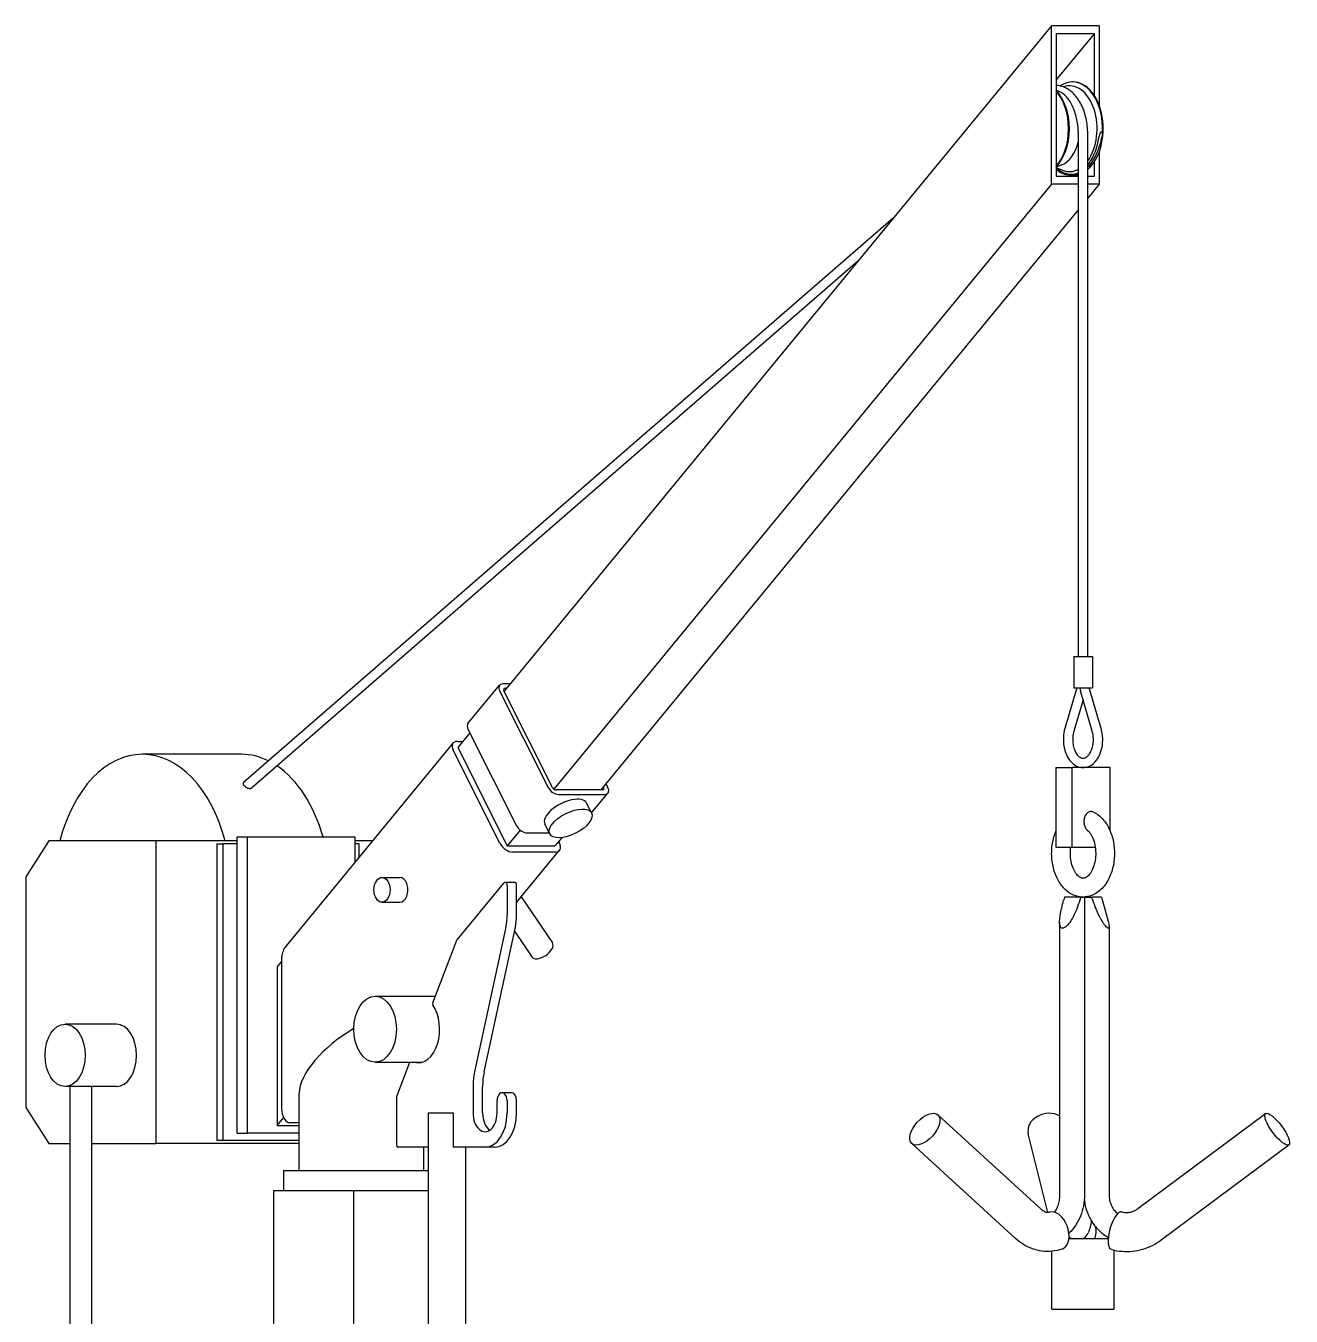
# Model space of a CAD drawing. Header units: millimetres. Extents: x 0 to 100323, y 0 to 59400.
# Drawn here: x 32111 to 32923, y 52328 to 53156 of the extents above; entities that cross this region are included whole.
import ezdxf

# ---------------------------------------------------------------- set-up
doc = ezdxf.new("R2010")
doc.units = ezdxf.units.MM
doc.header["$LTSCALE"] = 100
doc.layers.add('Visible', color=7, linetype='Continuous', lineweight=25)

msp = doc.modelspace()

# ---------------------------------------------------------------- linework, layer by layer
at = {"layer": 'Visible'}
for p, q in [((32769.24, 53155.51), (32418.17, 52728.81)), ((32799.88, 53155.51), (32769.24, 53155.51)), ((32769.24, 53053.99), (32769.24, 53155.51)), ((32772.3, 53120.64), (32796.81, 53150.44)), ((32772.3, 53150.44), (32772.3, 53059.07)), ((32796.81, 53150.44), (32772.3, 53150.44)), ((32796.81, 53110.65), (32796.81, 53150.44)), ((32799.88, 53155.51), (32799.88, 53104.38)), ((32783.13, 53119.52), (32782.74, 53119.52)), ((32773.82, 53113.6), (32772.3, 53114.22)), ((32778.04, 53104.48), (32777.48, 53105.84)), ((32786.51, 52751.05), (32786.51, 53086.34)), ((32792.51, 52751.05), (32792.51, 53086.34)), ((32799.88, 53074.65), (32799.88, 53053.99)), ((32778.04, 53074.56), (32777.48, 53073.2)), ((32796.81, 53059.07), (32796.81, 53068.38)), ((32775.96, 53066.31), (32772.3, 53064.81)), ((32772.3, 53064.58), (32776.32, 53062.93)), ((32772.3, 53059.07), (32786.51, 53059.07)), ((32783.13, 53059.52), (32781.77, 53059.52)), ((32792.51, 53059.07), (32796.81, 53059.07)), ((32769.24, 53053.99), (32450.05, 52666.04)), ((32786.51, 53053.99), (32769.24, 53053.99)), ((32799.88, 53053.99), (32792.51, 53053.99)), ((32799.88, 53053.99), (32792.51, 53045.04)), ((32786.51, 53037.75), (32480.23, 52665.47)), ((32667.98, 53032.44), (32251, 52670.19)), ((32645.06, 53004.58), (32256.09, 52666.67)), ((32783.51, 52751.05), (32795.51, 52751.05)), ((32783.51, 52751.05), (32783.51, 52731.05)), ((32795.51, 52751.05), (32795.51, 52731.05)), ((32394.95, 52708.08), (32415.21, 52732.7)), ((32415.25, 52729.15), (32446.43, 52667.05)), ((32422.08, 52733.56), (32417.32, 52733.56)), ((32449.19, 52667.05), (32418, 52729.15)), ((32418.74, 52730.72), (32419.75, 52730.72)), ((32785.51, 52731.05), (32777.86, 52704.89)), ((32783.51, 52731.05), (32795.51, 52731.05)), ((32795.41, 52703.21), (32787.82, 52729.14)), ((32801.17, 52704.89), (32793.52, 52731.05)), ((32789.51, 52723.36), (32783.62, 52703.21)), ((32394.98, 52704.52), (32426.17, 52642.42)), ((32277.67, 52564.52), (32385.44, 52695.52)), ((32388.15, 52696.62), (32391.69, 52696.62)), ((32396.2, 52702.1), (32388.45, 52692.68)), ((32249.7, 52688.34), (32186.12, 52688.34)), ((32415.41, 52631.37), (32385.49, 52690.95)), ((32388.45, 52692.68), (32420.11, 52629.64)), ((32772.11, 52679.82), (32782.4, 52679.82)), ((32772.11, 52679.82), (32772.11, 52628.84)), ((32806.91, 52679.82), (32782.4, 52679.82)), ((32782.4, 52679.82), (32782.4, 52628.84)), ((32806.91, 52639.12), (32806.91, 52679.82)), ((32484.73, 52667.05), (32483.52, 52669.47)), ((32481.23, 52665.47), (32451.51, 52665.47)), ((32452.94, 52662.64), (32482.66, 52662.64)), ((32474.26, 52650.72), (32484.77, 52663.49)), ((32481.81, 52667.39), (32481.97, 52667.05)), ((32474.24, 52650.75), (32471.07, 52657.06)), ((32428.41, 52639.73), (32420.11, 52629.64)), ((32432.68, 52638.01), (32447.07, 52638.01)), ((32447.43, 52637.29), (32444.26, 52643.59)), ((32126.12, 52632.84), (32111.33, 52609.84)), ((32194.89, 52632.84), (32126.12, 52632.84)), ((32247.01, 52632.84), (32194.89, 52632.84)), ((32194.89, 52438.84), (32194.89, 52632.84)), ((32233.96, 52630.84), (32233.96, 52440.84)), ((32233.96, 52630.84), (32237.82, 52630.84)), ((32242.42, 52630.84), (32237.82, 52630.84)), ((32237.82, 52630.84), (32237.82, 52440.84)), ((32247.01, 52630.84), (32242.42, 52630.84)), ((32247.01, 52635.34), (32253.44, 52635.34)), ((32247.01, 52630.84), (32247.01, 52635.34)), ((32247.01, 52445.34), (32247.01, 52630.84)), ((32253.44, 52635.34), (32322.38, 52635.34)), ((32253.44, 52445.34), (32253.44, 52635.34)), ((32322.38, 52635.34), (32322.38, 52618.87)), ((32333.87, 52632.84), (32322.38, 52632.84)), ((32325.15, 52630.84), (32322.38, 52630.84)), ((32325.15, 52622.23), (32325.15, 52630.84)), ((32420.11, 52629.64), (32450.75, 52629.64)), ((32455.07, 52634.89), (32450.75, 52629.64)), ((32453.13, 52632.53), (32453.71, 52631.37)), ((32772.11, 52628.84), (32782.4, 52628.84)), ((32782.4, 52628.84), (32797.37, 52628.84)), ((32451.04, 52625.7), (32423.77, 52625.7)), ((32426.19, 52593.29), (32453.75, 52626.8)), ((32111.33, 52609.84), (32111.33, 52461.84)), ((32339.82, 52609.44), (32351.31, 52609.44)), ((32388.07, 52569.46), (32417.98, 52605.81)), ((32424.9, 52606.24), (32418.77, 52606.24)), ((32420.06, 52604.24), (32420.06, 52585.42)), ((32426.19, 52585.42), (32426.19, 52604.24)), ((32429.16, 52596.91), (32449.12, 52567.47)), ((32777.63, 52596.84), (32777.08, 52594.75)), ((32787.91, 52596.84), (32777.63, 52596.84)), ((32787.91, 52596.84), (32790.44, 52596.84)), ((32790.44, 52596.84), (32795.04, 52596.84)), ((32790.44, 52596.84), (32790.44, 52405.84)), ((32801.39, 52596.84), (32795.04, 52596.84)), ((32801.39, 52596.84), (32805.54, 52581.34)), ((32339.82, 52593.44), (32351.31, 52593.44)), ((32774.44, 52580.7), (32774.44, 52405.84)), ((32419.23, 52577.47), (32399.21, 52484.63)), ((32405.33, 52484.63), (32425.35, 52577.47)), ((32424.79, 52574.85), (32435.88, 52558.49)), ((32806.19, 52577.81), (32806.19, 52405.84)), ((32372.37, 52528.92), (32387.92, 52569.19)), ((32272.59, 52551.86), (32275.42, 52555.29)), ((32275.42, 52557.16), (32275.42, 52461.22)), ((32272.59, 52551.86), (32272.59, 52450.34)), ((32335.4, 52533.26), (32374.04, 52533.26)), ((32169.5, 52515.34), (32136.56, 52515.34)), ((32335.4, 52490.86), (32365.28, 52490.86)), ((32349.44, 52469.58), (32357.66, 52490.86)), ((32141.16, 52475.34), (32136.56, 52475.34)), ((32139.52, 52475.34), (32139.52, 52288.68)), ((32153.52, 52475.34), (32141.16, 52475.34)), ((32153.52, 52475.34), (32153.52, 52288.68)), ((32169.5, 52475.34), (32153.52, 52475.34)), ((32286.71, 52421.53), (32286.71, 52471.06)), ((32398.2, 52475.09), (32398.2, 52458.34)), ((32404.33, 52458.34), (32404.33, 52475.09)), ((32422.97, 52471.34), (32416.85, 52471.34)), ((32349.35, 52437.34), (32349.35, 52469.06)), ((32413.63, 52458.34), (32413.63, 52466.34)), ((32420.06, 52466.34), (32420.06, 52458.34)), ((32426.19, 52458.34), (32426.19, 52466.34)), ((32111.33, 52461.84), (32126.12, 52438.84)), ((32272.59, 52450.34), (32276.71, 52455.34)), ((32369.34, 52458.53), (32385.55, 52458.53)), ((32369.34, 52458.53), (32369.34, 52288.68)), ((32385.55, 52458.53), (32385.55, 52436.34)), ((32763.15, 52396.22), (32696.46, 52457.18)), ((32824.73, 52397.02), (32906.54, 52457.98)), ((32272.59, 52450.34), (32286.71, 52450.34)), ((32286.71, 52452.08), (32280.93, 52452.08)), ((32126.12, 52438.84), (32139.52, 52438.84)), ((32153.52, 52438.84), (32194.89, 52438.84)), ((32286.71, 52438.84), (32194.89, 52438.84)), ((32233.96, 52440.84), (32237.82, 52440.84)), ((32237.82, 52440.84), (32286.71, 52440.84)), ((32247.01, 52445.34), (32253.44, 52445.34)), ((32286.71, 52445.34), (32253.44, 52445.34)), ((32746.28, 52377.77), (32679.59, 52438.73)), ((32766.88, 52394.52), (32754.37, 52444.94)), ((32839.67, 52376.97), (32921.48, 52437.93)), ((32369.34, 52436.34), (32350, 52436.34)), ((32366.71, 52421.53), (32366.71, 52436.34)), ((32405.92, 52436.34), (32385.55, 52436.34)), ((32393.34, 52436.34), (32393.34, 52288.68)), ((32412.05, 52436.34), (32405.92, 52436.34)), ((32276.71, 52421.53), (32369.34, 52421.53)), ((32276.71, 52421.53), (32276.71, 52408.53)), ((32270.35, 52288.68), (32270.35, 52408.53)), ((32270.35, 52408.53), (32276.78, 52408.53)), ((32276.78, 52408.53), (32315.35, 52408.53)), ((32315.35, 52408.53), (32321.78, 52408.53)), ((32321.78, 52408.53), (32329.44, 52408.53)), ((32321.78, 52288.68), (32321.78, 52408.53)), ((32329.44, 52408.53), (32369.34, 52408.53)), ((32805.69, 52377.54), (32780.4, 52377.54)), ((32769.51, 52332.54), (32769.51, 52369.65)), ((32809.51, 52332.54), (32809.51, 52370.37)), ((32769.51, 52332.54), (32809.51, 52332.54))]:
    msp.add_line(p, q, dxfattribs=at)
for centre, major_axis, ratio, start_param, end_param in [((32782.74, 53089.52), (0, 30), 0.642788, 4.600114, 6.700558), ((32780.83, 53089.52), (0, 27.5), 0.642788, 3.863652, 6.507238), ((32783.13, 53089.52), (0, 30), 0.642788, 3.649877, 6.283185), ((32761.3, 53089.52), (0, 30), 0.642788, 3.748855, 5.675923), ((32760.91, 53089.52), (0, 30), 0.642788, 3.773251, 5.651527), ((32763.21, 53089.52), (0, 27.5), 0.642788, 4.137219, 5.287559), ((32772.02, 53089.52), (0, -24), 0.642788, 0.258239, 1.220979), ((32780.83, 53089.52), (0, -27.5), 0.642788, 6.024947, 6.6105), ((32783.13, 53089.52), (0, -30), 0.642788, 0, 0.176448), ((32419.54, 52729.15), (-4.32, 3.56), 0.603651, 5.650187, 7.220983), ((32419.54, 52729.15), (-1.54, 1.27), 0.603651, 5.650187, 7.220983), ((32789.51, 52734.05), (0, 7.24), 0.317306, 1.997875, 2.315583), ((32399.27, 52704.52), (-4.32, 3.56), 0.603651, 0, 0.937798), ((32391, 52690.95), (-5.56, 4.57), 0.603651, 5.650187, 7.220983), ((32186.12, 52599.34), (0, 89), 0.642788, 5.098301, 7.468069), ((32249.7, 52599.34), (0, 89), 0.642788, 5.97487, 6.283185), ((32249.7, 52599.34), (0, -89), 0.642788, 1.987222, 2.731109), ((32450.72, 52667.05), (4.32, -3.56), 0.603651, 4.079391, 5.650187), ((32450.72, 52667.05), (-1.54, 1.27), 0.603651, 0.937798, 2.508595), ((32480.44, 52667.05), (1.54, -1.27), 0.603651, 5.650187, 7.220983), ((32480.44, 52667.05), (4.32, -3.56), 0.603651, 5.650187, 7.220983), ((32457.67, 52650.32), (13.4, 6.73), 0.471624, 0, 3.141593), ((32430.46, 52642.42), (4.32, -3.56), 0.603651, 4.079391, 5.650187), ((32420.92, 52631.37), (-5.56, 4.57), 0.603651, 0.937798, 2.508595), ((32448.19, 52631.37), (5.56, -4.57), 0.603651, 5.650187, 7.220983), ((32351.31, 52601.44), (0, -8), 0.642788, 0, 3.141593), ((32418.77, 52604.24), (0, 2), 0.642788, 4.712389, 6.94641), ((32424.9, 52604.24), (0, 2), 0.642788, 4.712389, 6.283185), ((32403.99, 52585.42), (0, -25), 0.642788, 1.247129, 1.570796), ((32410.12, 52585.42), (0, 25), 0.642788, 4.388722, 4.712389), ((32280.93, 52557.16), (0, -9.14), 0.603651, 3.774591, 4.712389), ((32388.47, 52568.67), (0, 1), 0.642788, 0.663225, 1.029744), ((32442.5, 52562.98), (6.62, 4.49), 0.535102, 3.141593, 6.283185), ((32372.92, 52528.41), (0, 1), 0.642788, 1.029744, 2.3842), ((32362.98, 52512.06), (0, -21.5), 0.642788, 6.115937, 8.667385), ((32169.5, 52495.34), (0, 20), 0.642788, 3.141593, 6.283185), ((32326.71, 52491.15), (38.26, 26.2), 0.445358, 1.398332, 2.84561), ((32417.49, 52475.09), (0, -30), 0.642788, 4.388722, 4.712389), ((32423.62, 52475.09), (0, 30), 0.642788, 1.247129, 1.570796), ((32416.85, 52466.34), (0, 5), 0.642788, 4.712389, 7.853982), ((32422.97, 52466.34), (0, 5), 0.642788, 4.712389, 6.283185), ((32350, 52469.06), (0, 1), 0.642788, 1.029744, 1.570796), ((32280.93, 52461.22), (0, 9.14), 0.603651, 1.570796, 3.141593), ((32405.92, 52458.34), (0, -12), 0.642788, 4.712389, 7.853982), ((32412.05, 52458.34), (0, 12), 0.642788, 1.570796, 2.733073), ((32405.92, 52458.34), (0, -22), 0.642788, 0, 1.570796), ((32412.05, 52458.34), (0, -22), 0.642788, 0, 1.570796), ((32766.51, 52447.95), (-12.13, -3.01), 0.806707, 3.819305, 6.283185), ((32350, 52437.34), (0, -1), 0.642788, 4.712389, 6.283185), ((32772.12, 52382.92), (4.04, -11.83), 0.621872, 0.084089, 3.141593), ((32810.84, 52382.92), (3.35, 12.04), 0.330891, 0, 2.940133), ((32785.57, 52382.92), (10.41, -6.91), 0.952763, 0.147501, 0.819688)]:
    msp.add_ellipse(centre, major_axis=major_axis, ratio=ratio, start_param=start_param, end_param=end_param, dxfattribs=at)
for centre, major_axis, ratio in [((32460.83, 52644.02), (-13.4, -6.73), 0.471624), ((32339.82, 52601.44), (0, -8), 0.642788), ((32335.4, 52512.06), (0, -21.2), 0.642788), ((32136.56, 52495.34), (0, 20), 0.642788), ((32688.02, 52447.95), (-8.43, -9.23), 0.526541), ((32914.01, 52447.95), (-7.47, 10.02), 0.280166)]:
    msp.add_ellipse(centre, major_axis=major_axis, ratio=ratio, dxfattribs=at)
for points, knots in [([(32792.51, 53086.34), (32792.51, 53089.66), (32792.16, 53092.98), (32790.76, 53099.29), (32789.71, 53102.29), (32786.99, 53107.68), (32785.32, 53110.06), (32781.5, 53113.89), (32779.36, 53115.36), (32775.52, 53116.88), (32773.91, 53117.24), (32772.3, 53117.32)], [1.570796, 1.570796, 1.570796, 1.570796, 1.903191, 1.903191, 2.236254, 2.236254, 2.569474, 2.569474, 2.892997, 2.892997, 3.106967, 3.106967, 3.106967, 3.106967]), ([(32786.03, 53092.53), (32785.69, 53094.72), (32785.18, 53097.48), (32783.29, 53103.16), (32782.1, 53105.64), (32779.52, 53109.37), (32778.24, 53110.75), (32775.89, 53112.57), (32774.88, 53113.16), (32773.84, 53113.59), (32773.83, 53113.6), (32773.82, 53113.6)], [0.549572, 0.549572, 0.549572, 0.549572, 0.991091, 0.991091, 1.406249, 1.406249, 1.734251, 1.734251, 1.961436, 1.961436, 1.963565, 1.963565, 1.963565, 1.963565]), ([(32786.51, 53086.34), (32786.51, 53086.76), (32786.51, 53087.18), (32786.48, 53088.01), (32786.46, 53088.43), (32786.41, 53089.26), (32786.38, 53089.67), (32786.3, 53090.5), (32786.26, 53090.91), (32786.15, 53091.72), (32786.1, 53092.13), (32786.03, 53092.53)], [1.5707963, 1.5707963, 1.5707963, 1.5707963, 1.6188103, 1.6188103, 1.6668242, 1.6668242, 1.7148381, 1.7148381, 1.762852, 1.762852, 1.8108659, 1.8108659, 1.8108659, 1.8108659]), ([(32792.51, 53066.06), (32793.5, 53067.27), (32794.41, 53068.65), (32796.29, 53072.13), (32797.61, 53075.11), (32799.57, 53082.5), (32799.99, 53085.06), (32800.54, 53086.8), (32800.65, 53087.08), (32800.81, 53087.33), (32800.86, 53087.4), (32800.95, 53087.48), (32800.99, 53087.5), (32801.06, 53087.53), (32801.09, 53087.53), (32801.15, 53087.53), (32801.18, 53087.52), (32801.25, 53087.49), (32801.28, 53087.47), (32801.38, 53087.38), (32801.44, 53087.3), (32801.62, 53087.01), (32801.73, 53086.72), (32801.84, 53086.4), (32801.87, 53086.28), (32801.91, 53086.15)], [9.898133, 9.898133, 9.898133, 9.898133, 10.479022, 10.479022, 11.228664, 11.228664, 11.764541, 11.764541, 11.900113, 11.900113, 11.945023, 11.945023, 11.971871, 11.971871, 11.99128, 11.99128, 12.01038, 12.01038, 12.037111, 12.037111, 12.090592, 12.090592, 12.255197, 12.255197, 12.34602, 12.34602, 12.34602, 12.34602]), ([(32801.91, 53086.15), (32801.39, 53083.72), (32800.67, 53080.4), (32798.21, 53073.48), (32796.73, 53070.45), (32794.2, 53066.75), (32793.38, 53065.71), (32792.51, 53064.79)], [-4.433452, -4.433452, -4.433452, -4.433452, -3.984639, -3.984639, -3.566596, -3.566596, -3.379701, -3.379701, -3.379701, -3.379701]), ([(32786.51, 53060.47), (32784.96, 53059.83), (32783.36, 53059.51), (32779.54, 53059.52), (32777.34, 53060.13), (32774.22, 53061.88), (32773.24, 53062.57), (32772.3, 53063.38)], [-2.9819333, -2.9819333, -2.9819333, -2.9819333, -2.6901081, -2.6901081, -2.293636, -2.293636, -2.1039043, -2.1039043, -2.1039043, -2.1039043]), ([(32772.43, 53064.52), (32773.91, 53063.12), (32775.49, 53062.04), (32779.36, 53060.36), (32781.64, 53060.07), (32784.77, 53060.63), (32785.65, 53060.91), (32786.51, 53061.28)], [6.680413, 6.680413, 6.680413, 6.680413, 7.430648, 7.430648, 8.445669, 8.445669, 8.856464, 8.856464, 8.856464, 8.856464]), ([(32777.86, 52704.89), (32777.33, 52703.09), (32777.01, 52701.18), (32776.81, 52697.32), (32776.92, 52695.37), (32777.56, 52691.61), (32778.09, 52689.79), (32779.56, 52686.47), (32780.49, 52684.95), (32782.71, 52682.46), (32783.98, 52681.46), (32786.65, 52680.19), (32788.01, 52679.86), (32790.63, 52679.82), (32791.89, 52680.06), (32794.31, 52681.04), (32795.46, 52681.8), (32797.62, 52683.79), (32798.6, 52685.09), (32800.27, 52688.08), (32800.94, 52689.8), (32801.86, 52693.45), (32802.11, 52695.38), (32802.19, 52699.25), (32802.01, 52701.19), (32801.5, 52703.67), (32801.34, 52704.29), (32801.17, 52704.89)], [4.28531, 4.28531, 4.28531, 4.28531, 4.629004, 4.629004, 4.971386, 4.971386, 5.31436, 5.31436, 5.657773, 5.657773, 5.98665, 5.98665, 6.273595, 6.273595, 6.537427, 6.537427, 6.818839, 6.818839, 7.13839, 7.13839, 7.479925, 7.479925, 7.823424, 7.823424, 8.16574, 8.16574, 8.28106, 8.28106, 8.28106, 8.28106]), ([(32783.62, 52703.21), (32783.29, 52702.08), (32783.06, 52700.87), (32782.84, 52698.35), (32782.85, 52697.05), (32783.1, 52694.54), (32783.35, 52693.32), (32784.04, 52691.09), (32784.48, 52690.09), (32785.48, 52688.39), (32786.03, 52687.7), (32787.16, 52686.64), (32787.74, 52686.28), (32788.95, 52685.81), (32789.57, 52685.77), (32790.61, 52686), (32791.01, 52686.16), (32792.06, 52686.78), (32792.72, 52687.37), (32793.88, 52688.89), (32794.39, 52689.77), (32795.23, 52691.77), (32795.57, 52692.89), (32796.03, 52695.28), (32796.15, 52696.56), (32796.16, 52699.11), (32796.03, 52700.39), (32795.69, 52702.15), (32795.56, 52702.69), (32795.41, 52703.21)], [4.28531, 4.28531, 4.28531, 4.28531, 4.57585, 4.57585, 4.86933, 4.86933, 5.162692, 5.162692, 5.452913, 5.452913, 5.74024, 5.74024, 6.039233, 6.039233, 6.424852, 6.424852, 6.650737, 6.650737, 6.983819, 6.983819, 7.272859, 7.272859, 7.561318, 7.561318, 7.853523, 7.853523, 8.147371, 8.147371, 8.28106, 8.28106, 8.28106, 8.28106]), ([(32790.05, 52679.82), (32789.98, 52679.83), (32789.91, 52679.83), (32789.76, 52679.83), (32789.69, 52679.83), (32789.55, 52679.84), (32789.48, 52679.84), (32789.33, 52679.83), (32789.26, 52679.83), (32789.12, 52679.83), (32789.05, 52679.83), (32788.98, 52679.82)], [4.67524745, 4.67524745, 4.67524745, 4.67524745, 4.69010406, 4.69010406, 4.70496067, 4.70496067, 4.71981729, 4.71981729, 4.7346739, 4.7346739, 4.74953051, 4.74953051, 4.74953051, 4.74953051]), ([(32251, 52670.19), (32250.9, 52670.1), (32250.83, 52670), (32250.73, 52669.71), (32250.74, 52669.48), (32250.91, 52668.98), (32251.07, 52668.71), (32251.48, 52668.19), (32251.75, 52667.92), (32252.38, 52667.4), (32252.75, 52667.17), (32253.44, 52666.8), (32253.81, 52666.64), (32254.52, 52666.44), (32254.86, 52666.38), (32255.15, 52666.38)], [1.0916713, 1.0916713, 1.0916713, 1.0916713, 1.1646065, 1.1646065, 1.2874976, 1.2874976, 1.4103887, 1.4103887, 1.531891, 1.531891, 1.6533934, 1.6533934, 1.7659217, 1.7659217, 1.8784501, 1.8784501, 1.8784501, 1.8784501]), ([(32255.15, 52666.38), (32255.44, 52666.38), (32255.7, 52666.44), (32255.98, 52666.58), (32256.04, 52666.62), (32256.09, 52666.67)], [0, 0, 0, 0, 0.1125283, 0.1125283, 0.1519209, 0.1519209, 0.1519209, 0.1519209]), ([(32796.15, 52651.33), (32798.11, 52650.41), (32799.87, 52649.12), (32803.18, 52645.8), (32804.67, 52643.69), (32807.16, 52638.86), (32808.13, 52636.1), (32809.4, 52630.31), (32809.69, 52627.28), (32809.61, 52621.25), (32809.22, 52618.24), (32807.79, 52612.51), (32806.73, 52609.78), (32803.96, 52604.9), (32802.25, 52602.72), (32798.35, 52599.4), (32796.21, 52598.17), (32791.91, 52596.89), (32789.81, 52596.7), (32785.77, 52597.17), (32783.85, 52597.8), (32780.16, 52599.77), (32778.43, 52601.17), (32775.2, 52604.71), (32773.77, 52606.93), (32771.43, 52611.94), (32770.56, 52614.76), (32769.48, 52620.63), (32769.28, 52623.67), (32769.55, 52629.69), (32770.03, 52632.67), (32771.2, 52636.74), (32771.62, 52637.95), (32772.11, 52639.12)], [3.434872, 3.434872, 3.434872, 3.434872, 3.712986, 3.712986, 4.035553, 4.035553, 4.38402, 4.38402, 4.734699, 4.734699, 5.084271, 5.084271, 5.43514, 5.43514, 5.78198, 5.78198, 6.094153, 6.094153, 6.358326, 6.358326, 6.613324, 6.613324, 6.897228, 6.897228, 7.225353, 7.225353, 7.575015, 7.575015, 7.92545, 7.92545, 8.275082, 8.275082, 8.429717, 8.429717, 8.429717, 8.429717]), ([(32794.66, 52651.67), (32794.38, 52651.67), (32794.07, 52651.63), (32793.48, 52651.47), (32793.18, 52651.35), (32792.66, 52651.06), (32792.39, 52650.87), (32791.88, 52650.41), (32791.64, 52650.14), (32791.23, 52649.6), (32791.03, 52649.27), (32790.68, 52648.57), (32790.54, 52648.19), (32790.31, 52647.46), (32790.21, 52647.04), (32790.09, 52646.17), (32790.06, 52645.73), (32790.06, 52644.92), (32790.09, 52644.47), (32790.22, 52643.59), (32790.31, 52643.16), (32790.54, 52642.4), (32790.69, 52642), (32791.05, 52641.25), (32791.26, 52640.89), (32791.67, 52640.31), (32791.91, 52640.03), (32792.24, 52639.72), (32792.31, 52639.65), (32792.39, 52639.59)], [0, 0, 0, 0, 0.109289, 0.109289, 0.218577, 0.218577, 0.330285, 0.330285, 0.441992, 0.441992, 0.557546, 0.557546, 0.6731, 0.6731, 0.793931, 0.793931, 0.914763, 0.914763, 1.038025, 1.038025, 1.161287, 1.161287, 1.282966, 1.282966, 1.404644, 1.404644, 1.519664, 1.519664, 1.551432, 1.551432, 1.551432, 1.551432]), ([(32796.15, 52651.33), (32795.96, 52651.42), (32795.75, 52651.5), (32795.24, 52651.63), (32794.93, 52651.67), (32794.66, 52651.67)], [3.5100652, 3.5100652, 3.5100652, 3.5100652, 3.5877279, 3.5877279, 3.6970165, 3.6970165, 3.6970165, 3.6970165]), ([(32792.38, 52639.59), (32793.07, 52639.01), (32793.8, 52638.19), (32795.12, 52636.12), (32795.71, 52634.92), (32796.7, 52632.18), (32797.09, 52630.64), (32797.59, 52627.4), (32797.69, 52625.68), (32797.59, 52622.27), (32797.38, 52620.57), (32796.68, 52617.42), (32796.2, 52615.96), (32795.06, 52613.43), (32794.41, 52612.36), (32793.09, 52610.67), (32792.41, 52610.05), (32791.11, 52609.17), (32790.52, 52608.96), (32789.5, 52608.79), (32789.04, 52608.83), (32788.07, 52609.14), (32787.62, 52609.36), (32786.42, 52610.2), (32785.66, 52610.96), (32784.27, 52612.91), (32783.65, 52614.04), (32782.58, 52616.65), (32782.15, 52618.13), (32781.54, 52621.31), (32781.38, 52623), (32781.37, 52626.09), (32781.46, 52627.49), (32781.66, 52628.84)], [3.638459, 3.638459, 3.638459, 3.638459, 3.929242, 3.929242, 4.201525, 4.201525, 4.478025, 4.478025, 4.759729, 4.759729, 5.042949, 5.042949, 5.323156, 5.323156, 5.597512, 5.597512, 5.871287, 5.871287, 6.182127, 6.182127, 6.488467, 6.488467, 6.711619, 6.711619, 7.017604, 7.017604, 7.29027, 7.29027, 7.565608, 7.565608, 7.846526, 7.846526, 8.076982, 8.076982, 8.076982, 8.076982]), ([(32787.91, 52596.84), (32787.87, 52596.65), (32787.82, 52596.47), (32786.75, 52592.37), (32785.4, 52588.54), (32783.1, 52583.95), (32782.38, 52582.67), (32780.79, 52580.28), (32779.92, 52579.16), (32778.58, 52577.9), (32778.1, 52577.52), (32777.16, 52576.99), (32776.7, 52576.84), (32775.92, 52576.84), (32775.57, 52576.99), (32775.04, 52577.52), (32774.85, 52577.9), (32774.45, 52579.16), (32774.4, 52580.28), (32774.51, 52582.67), (32774.68, 52583.95), (32775.36, 52588.09), (32776.17, 52591.37), (32777.07, 52594.75)], [1.088829, 1.088829, 1.088829, 1.088829, 1.142255, 1.142255, 2.284509, 2.284509, 2.684932, 2.684932, 3.085354, 3.085354, 3.268349, 3.268349, 3.451344, 3.451344, 3.634339, 3.634339, 3.817333, 3.817333, 4.217756, 4.217756, 4.618178, 4.618178, 5.610428, 5.610428, 5.610428, 5.610428]), ([(32805.54, 52581.34), (32805.85, 52580.2), (32806.09, 52579.13), (32806.21, 52577.9), (32806.21, 52577.52), (32806.06, 52576.99), (32805.92, 52576.84), (32805.5, 52576.84), (32805.22, 52576.99), (32804.58, 52577.52), (32804.22, 52577.9), (32803.18, 52579.16), (32802.43, 52580.28), (32800.99, 52582.67), (32800.31, 52583.95), (32798.02, 52588.54), (32796.49, 52592.37), (32795.16, 52596.47), (32795.1, 52596.65), (32795.04, 52596.84)], [2.699852, 2.699852, 2.699852, 2.699852, 3.085354, 3.085354, 3.268349, 3.268349, 3.451344, 3.451344, 3.634339, 3.634339, 3.817333, 3.817333, 4.217756, 4.217756, 4.618178, 4.618178, 5.760433, 5.760433, 5.813859, 5.813859, 5.813859, 5.813859]), ([(32774.44, 52405.84), (32774.44, 52404.61), (32774.33, 52403.38), (32773.93, 52401.01), (32773.63, 52399.86), (32772.87, 52397.73), (32772.41, 52396.75), (32771.67, 52395.5), (32771.44, 52395.14), (32771.2, 52394.81)], [3.1415927, 3.1415927, 3.1415927, 3.1415927, 3.3600768, 3.3600768, 3.5785609, 3.5785609, 3.797045, 3.797045, 3.8912067, 3.8912067, 3.8912067, 3.8912067]), ([(32790.44, 52405.84), (32790.44, 52403.5), (32790.22, 52401.16), (32789.36, 52396.59), (32788.72, 52394.36), (32787.01, 52390.09), (32785.95, 52388.05), (32783.45, 52384.34), (32782.02, 52382.66), (32780.42, 52381.19)], [3.1415927, 3.1415927, 3.1415927, 3.1415927, 3.3821711, 3.3821711, 3.6227496, 3.6227496, 3.863328, 3.863328, 4.0965298, 4.0965298, 4.0965298, 4.0965298]), ([(32806.19, 52405.84), (32806.19, 52404.72), (32806.31, 52403.59), (32806.76, 52401.41), (32807.1, 52400.35), (32807.97, 52398.35), (32808.51, 52397.41), (32809.74, 52395.69), (32810.44, 52394.9), (32811.36, 52394.08), (32811.51, 52393.95), (32811.67, 52393.82)], [4.712389, 4.712389, 4.712389, 4.712389, 4.9296, 4.9296, 5.146811, 5.146811, 5.364022, 5.364022, 5.581233, 5.581233, 5.6250759, 5.6250759, 5.6250759, 5.6250759]), ([(32768.09, 52394.75), (32767.76, 52394.64), (32767.47, 52394.57), (32766.91, 52394.51), (32766.64, 52394.51), (32766.08, 52394.58), (32765.78, 52394.65), (32765.13, 52394.88), (32764.77, 52395.04), (32764, 52395.52), (32763.58, 52395.83), (32763.15, 52396.22)], [4.4565876, 4.4565876, 4.4565876, 4.4565876, 4.6299209, 4.6299209, 4.8032542, 4.8032542, 4.9765876, 4.9765876, 5.1499209, 5.1499209, 5.3232542, 5.3232542, 5.3232542, 5.3232542]), ([(32790.32, 52402.92), (32790.45, 52401.55), (32790.66, 52400.18), (32791.47, 52396.54), (32792.23, 52394.3), (32794.22, 52390.05), (32795.45, 52388.04), (32798.33, 52384.36), (32799.98, 52382.68), (32803.05, 52380.22), (32804.38, 52379.32), (32805.78, 52378.53)], [4.8080354, 4.8080354, 4.8080354, 4.8080354, 4.9436884, 4.9436884, 5.1749879, 5.1749879, 5.4062873, 5.4062873, 5.6375868, 5.6375868, 5.796794, 5.796794, 5.796794, 5.796794]), ([(32814.19, 52394.96), (32814.9, 52394.76), (32815.62, 52394.63), (32817.07, 52394.5), (32817.8, 52394.51), (32819.24, 52394.65), (32819.96, 52394.78), (32821.38, 52395.19), (32822.08, 52395.46), (32823.44, 52396.14), (32824.1, 52396.55), (32824.73, 52397.02)], [6.0273839, 6.0273839, 6.0273839, 6.0273839, 6.2007172, 6.2007172, 6.3740505, 6.3740505, 6.5473839, 6.5473839, 6.7207172, 6.7207172, 6.8940505, 6.8940505, 6.8940505, 6.8940505]), ([(32794.79, 52389.24), (32794.57, 52387.83), (32794.32, 52386.52), (32793.69, 52383.92), (32793.33, 52382.67), (32792.78, 52381.39)], [5.443887, 5.443887, 5.443887, 5.443887, 5.660128, 5.660128, 5.8970628, 5.8970628, 5.8970628, 5.8970628]), ([(32788.94, 52377.54), (32789.35, 52377.71), (32789.76, 52377.94), (32790.58, 52378.49), (32790.98, 52378.83), (32791.63, 52379.51), (32791.96, 52379.92), (32792.44, 52380.69), (32792.63, 52381.04), (32792.78, 52381.39)], [5.0772884, 5.0772884, 5.0772884, 5.0772884, 5.2124666, 5.2124666, 5.3606742, 5.3606742, 5.5096423, 5.5096423, 5.6240603, 5.6240603, 5.6240603, 5.6240603]), ([(32775.95, 52371.01), (32773.92, 52370.34), (32771.82, 52369.89), (32767.56, 52369.45), (32765.4, 52369.48), (32761.14, 52370), (32759.05, 52370.51), (32755.04, 52371.94), (32753.12, 52372.86), (32749.51, 52375.07), (32747.83, 52376.35), (32746.28, 52377.77)], [4.4627417, 4.4627417, 4.4627417, 4.4627417, 4.6348442, 4.6348442, 4.8069467, 4.8069467, 4.9790492, 4.9790492, 5.1511517, 5.1511517, 5.3232542, 5.3232542, 5.3232542, 5.3232542]), ([(32776.77, 52371.34), (32776.69, 52371.3), (32776.61, 52371.27), (32776.34, 52371.15), (32776.14, 52371.08), (32775.95, 52371.01)], [8.1377852, 8.1377852, 8.1377852, 8.1377852, 8.1697183, 8.1697183, 8.2518042, 8.2518042, 8.2518042, 8.2518042]), ([(32780.51, 52378.88), (32780.78, 52378.64), (32781.09, 52378.41), (32781.82, 52377.94), (32782.27, 52377.71), (32782.69, 52377.54)], [4.2198925, 4.2198925, 4.2198925, 4.2198925, 4.3241514, 4.3241514, 4.4602867, 4.4602867, 4.4602867, 4.4602867]), ([(32807.9, 52370.76), (32807.57, 52370.85), (32807.19, 52371.04), (32806.77, 52371.33), (32806.77, 52371.34), (32806.76, 52371.34)], [8.621085, 8.621085, 8.621085, 8.621085, 8.8795098, 8.8795098, 8.883432, 8.883432, 8.883432, 8.883432]), ([(32807.9, 52370.76), (32810.06, 52370.19), (32812.27, 52369.81), (32816.72, 52369.46), (32818.97, 52369.49), (32823.41, 52369.95), (32825.61, 52370.38), (32829.89, 52371.64), (32831.98, 52372.46), (32835.97, 52374.46), (32837.88, 52375.64), (32839.67, 52376.97)], [6.0382816, 6.0382816, 6.0382816, 6.0382816, 6.2094354, 6.2094354, 6.3805892, 6.3805892, 6.551743, 6.551743, 6.7228968, 6.7228968, 6.8940505, 6.8940505, 6.8940505, 6.8940505])]:
    msp.add_open_spline(points, degree=3, knots=knots, dxfattribs=at)

doc.saveas('drawing.dxf')
